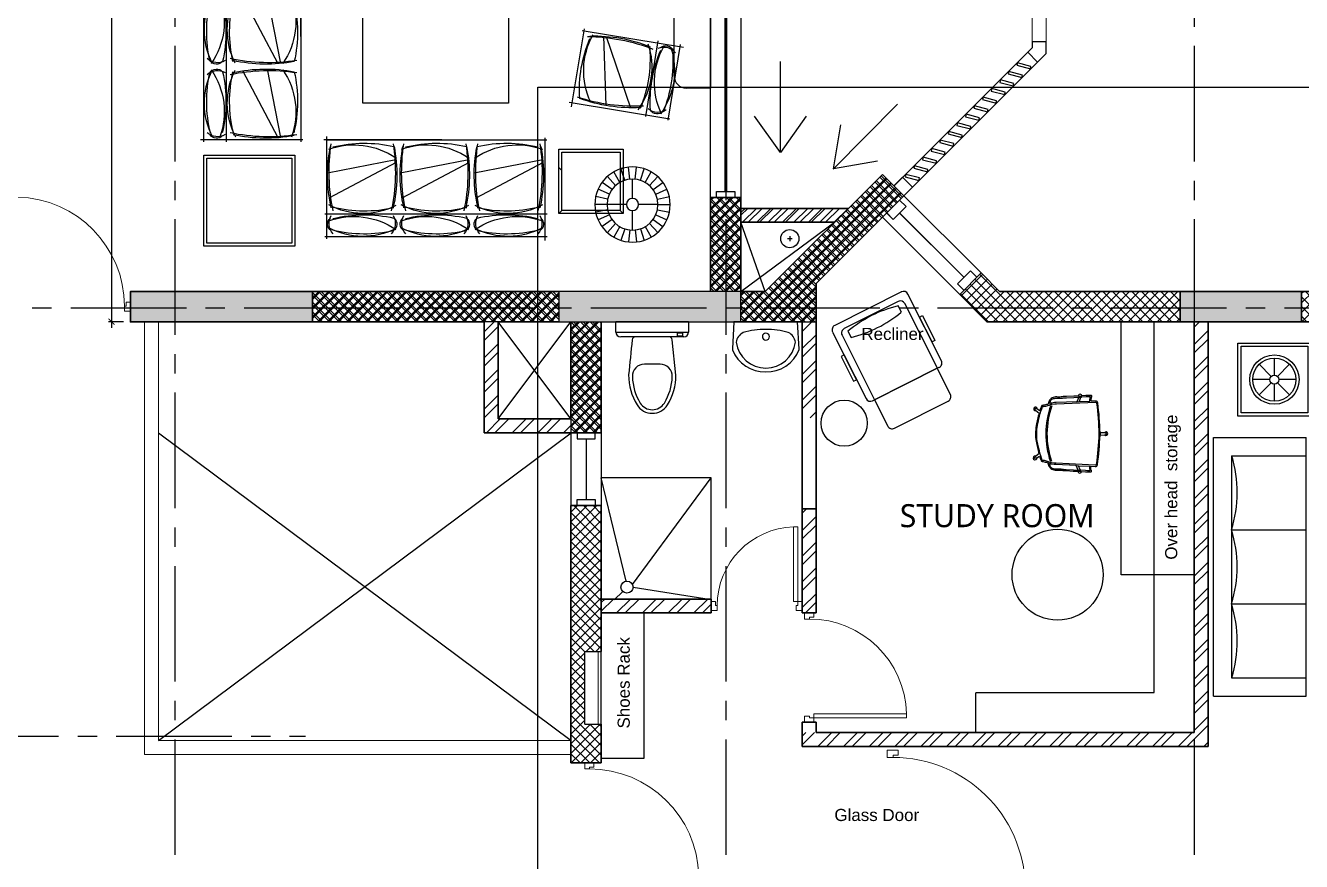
# Model space of a CAD drawing. Header units: millimetres. Extents: x -2409243 to -2334937, y -643723 to -441957.
# Drawn here: x -2355540 to -2345025, y -540705 to -533815 of the extents above; entities that cross this region are included whole.
import ezdxf

# ---------------------------------------------------------------- set-up
doc = ezdxf.new("R2010")
doc.units = ezdxf.units.MM
doc.header["$MEASUREMENT"] = 0
doc.header["$PDMODE"] = 67
for name, pattern in [('CENTER2', [28.575, 19.05, -3.175, 3.175, -3.175]), ('DASHED', [0.75, 0.5, -0.25]), ('DASHED2', [0.375, 0.25, -0.125])]:
    doc.linetypes.add(name, pattern=pattern)
for name, color, linetype in [('A-Anno-Dims', 7, 'Continuous'), ('A-Anno-Grid Lines', 154, 'Continuous'), ('A-Railing', 4, 'Continuous'), ('A-Sanitory', 181, 'Continuous'), ('A-Wall Patt', 8, 'Continuous'), ('A-Window', 4, 'Continuous'), ('L-FURN', 11, 'Continuous'), ('S-Conc Patt', 9, 'Continuous'), ('TAGS', 7, 'Continuous')]:
    doc.layers.add(name, color=color, linetype=linetype)
for name, color, linetype, lineweight in [('A-Detail Lines', 8, 'Continuous', 25), ('A-Door', 4, 'Continuous', 9), ('A-DTLS-Elevation', 4, 'Continuous', 25), ('A-DTLS-Fine Elevation', 5, 'Continuous', 25), ('A-Ele Finish Layers', 6, 'Continuous', 18), ('A-Wall Ele', 3, 'Continuous', 20), ('A-Wall Sec', 1, 'Continuous', 30), ('AREA', 6, 'Continuous', 25), ('HVAC Units', 60, 'Continuous', 30), ('PL-TEXT', 3, 'Continuous', 13), ('S-Concrete', 40, 'Continuous', 30)]:
    doc.layers.add(name, color=color, linetype=linetype, lineweight=lineweight)
doc.layers.add('I-Furniture', color=7, linetype='Continuous', lineweight=25, true_color=0xd17000)
doc.layers.get('A-Anno-Dims').off()
doc.styles.add('2MM', font='arial.ttf', dxfattribs={"height": 5})
doc.styles.get("Standard").update_dxf_attribs({"font": 'trebuc.ttf'})
doc.dimstyles.new('DIM 1', dxfattribs={"dimtxt": 175, "dimasz": 200, "dimexe": 100, "dimexo": 50, "dimgap": 125, "dimtad": 3, "dimdec": 0, "dimtxsty": 'Standard', "dimblk": 'OBLIQUE', "dimcen": 250, "dimdle": 100, "dimclrd": 256, "dimclre": 256, "dimclrt": 256, "dimadec": 0, "dimazin": 0, "dimtfac": 1, "dimtdec": 0, "dimtmove": 1, "dimatfit": 3, "dimldrblk": 'OBLIQUE', "dimfxl": 300, "dimfxlon": 1, "dimlwd": -1, "dimlwe": -1, "dimarcsym": 0})
doc.dimstyles.new('IIITD_WD_M @ 50', dxfattribs={"dimscale": 50, "dimtxt": 1.5, "dimasz": 1, "dimexe": 0.5, "dimexo": 0.25, "dimgap": 0.3, "dimtad": 1, "dimdec": 0, "dimrnd": 1, "dimzin": 0, "dimdsep": 46, "dimtxsty": 'Standard', "dimblk": 'ARCHTICK', "dimcen": 0.2, "dimdle": 1, "dimclrd": 1, "dimclre": 1, "dimclrt": 5, "dimadec": 0, "dimazin": 0, "dimtfac": 1, "dimtdec": 0, "dimtofl": 0, "dimtmove": 0, "dimatfit": 0, "dimfxl": 2, "dimfxlon": 1, "dimtolj": 1, "dimtzin": 0, "dimlwd": -1, "dimlwe": -1, "dimarcsym": 0})
pattern_1 = [(225, (-1525842.595, -758873.084), (39.7747564, -39.7747564), []), (315, (-1525842.595, -758873.084), (39.7747564, 39.7747564), [])]
pattern_2 = [(45, (25416.12, -118204), (-106.066017, 106.066017), []), (45, (25486.83, -118204), (-106.066017, 106.066017), [])]
pattern_3 = [(225, (25416.123, -118203.995), (39.7747564, -39.7747564), []), (315, (25416.123, -118203.995), (39.7747564, 39.7747564), [])]
pattern_4 = [(45, (-932564.42, 91588.96), (-106.06602, 106.06602), []), (45, (-932493.71, 91588.96), (-106.06602, 106.06602), [])]

# ---------------------------------------------------------------- blocks, each defined once
blk = doc.blocks.new('Cols Residences')
at = {"layer": 'S-Conc Patt'}
for points in [[(-5172, -10499), (-4922, -10499), (-4922, -8999), (-5172, -8999)], [(-4922, -12529), (-5172, -12529), (-5172, -14029), (-4922, -14029)], [(-5172, -18649), (-4922, -18649), (-4922, -17649), (-5172, -17649)]]:
    blk.add_hatch(color=256, dxfattribs=at).paths.add_polyline_path(points)
at = {"layer": 'S-Concrete', "lineweight": 35}
for points in [[(-5172, -10499), (-4922, -10499), (-4922, -8999), (-5172, -8999)], [(-5172, -18649), (-4922, -18649), (-4922, -17649), (-5172, -17649)]]:
    blk.add_lwpolyline(points, close=True, dxfattribs=at)
at = {"layer": 'S-Concrete'}
blk.add_lwpolyline([(-4922, -12529), (-5172, -12529), (-5172, -14029), (-4922, -14029), (-4922, -12529)], dxfattribs=at)
blk = doc.blocks.new('Grid Residences')
at = {"layer": 'A-Anno-Grid Lines', "linetype": 'CENTER2', "ltscale": 50}
for p, q in [((-5057, 2923), (-5057, -27704)), ((-8587, 2548), (-8587, -10441)), ((12818, -9364), (-37818, -9364)), ((12818, -13904), (-37818, -13904)), ((12818, -17764), (-37818, -17764))]:
    blk.add_line(p, q, dxfattribs=at)
blk = doc.blocks.new('Bay Win TRIAN')
at = {"layer": 'A-Window'}
for p, q in [((20940, -6882), (20304, -6245)), ((20763, -7059), (20127, -6422))]:
    blk.add_line(p, q, dxfattribs=at)
at = {"layer": 'A-Window', "color": 2, "lineweight": 30}
blk.add_line((20269, -6387), (20799, -6917), dxfattribs=at)
at = {"layer": 'A-Window'}
for points in [[(20269, -6281), (20322, -6334), (20215, -6440), (20162, -6387)], [(20905, -6917), (20852, -6864), (20746, -6970), (20799, -7023)]]:
    blk.add_lwpolyline(points, dxfattribs=at)
blk = doc.blocks.new('Big Drawing Win 3000')
at = {"layer": 'A-Window', "color": 2, "lineweight": 60}
blk.add_line((-25650, -16077), (-28550, -16077), dxfattribs=at)
at = {"layer": 'A-Window'}
for points in [[(-25600, -15952), (-28600, -15952), (-28600, -16202), (-25600, -16202)], [(-28600, -16002), (-28550, -16002), (-28550, -16152), (-28600, -16152)], [(-25600, -16002), (-25650, -16002), (-25650, -16152), (-25600, -16152)]]:
    blk.add_lwpolyline(points, dxfattribs=at)
blk = doc.blocks.new('bs1')
at = {"layer": 'A-Detail Lines'}
for points in [[(-2919, 11908), (481, 9373)], [(-2919, 9373), (481, 11908)]]:
    blk.add_lwpolyline(points, dxfattribs=at)
blk = doc.blocks.new('ABL_Door_S - 1000 x 2100-11-3 Second Floor Lvl')
at = {"layer": 'A-Door', "color": 5}
for p, q in [((-500, 37.5), (-450, 37.5)), ((-500, -37.5), (-500, 37.5)), ((-450, 37.5), (-450, -2.5)), ((450, 37.5), (450, -2.5)), ((500, 37.5), (450, 37.5)), ((500, -37.5), (500, 37.5)), ((-500, -37.5), (-465, -37.5)), ((-465, -2.5), (-450, -2.5)), ((-465, -37.5), (-465, -2.5)), ((-430, -37.5), (-465, -37.5)), ((465, -2.5), (450, -2.5)), ((465, -37.5), (465, -2.5)), ((500, -37.5), (465, -37.5))]:
    blk.add_line(p, q, dxfattribs=at)
at = {"layer": 'A-Door', "color": 5, "lineweight": 18}
for p, q in [((-465, -37.5), (-465, -902.4)), ((-430, -37.5), (-430, -902.4)), ((-430, -902.4), (-465, -902.4))]:
    blk.add_line(p, q, dxfattribs=at)
at = {"layer": 'A-Door'}
blk.add_arc((-450, -2.5), 900, 271.27334, 0, dxfattribs=at)
blk = doc.blocks.new('the Vertical FIN')
at = {"layer": 'A-DTLS-Fine Elevation'}
blk.add_lwpolyline([(-1144063, 206602), (-1143968, 206668), (-1143957, 206651), (-1144051, 206585), (-1144063, 206602)], dxfattribs=at)
blk = doc.blocks.new('Shading B')
at = {"layer": 'A-DTLS-Fine Elevation', "color": 2}
blk.add_line((-1141727, 206625), (-1141646, 206707), dxfattribs=at)
for points in [[(-1141646, 206707), (-1141716, 206778)], [(-1141727, 206625), (-1141798, 206696)]]:
    blk.add_lwpolyline(points, dxfattribs=at)
blk.add_lwpolyline([(-1140660, 205558), (-1140695, 205594), (-1140614, 205675), (-1140545, 205606), (-1140545, 205508), (-1140660, 205508)], close=True, dxfattribs=at)
at = {"layer": 'A-DTLS-Fine Elevation', "rotation": 339.9999999999999}
for p in [(-137299, -378814), (-137229, -378884), (-137158, -378955), (-137087, -379026), (-137016, -379097), (-136946, -379167), (-136875, -379238), (-136804, -379309), (-136734, -379379), (-136663, -379450), (-136592, -379521), (-136521, -379592), (-136451, -379662), (-136380, -379733)]:
    blk.add_blockref('the Vertical FIN', p, dxfattribs=at)
blk = doc.blocks.new('Bal Shaft')
at = {"layer": 'A-Detail Lines'}
for points in [[(-823802, 207566), (-823031, 206996)], [(-823601, 207566), (-823802, 206996)]]:
    blk.add_lwpolyline(points, dxfattribs=at)
blk = doc.blocks.new('_Oblique')
at = {"layer": 'AREA', "color": 0, "lineweight": -2}
blk.add_line((-0.5, -0.5), (0.5, 0.5), dxfattribs=at)
blk = doc.blocks.new('RW pipe')
at = {"layer": 'A-Detail Lines'}
for points in [[(-912743, 292075), (-912783, 292075)], [(-912763, 292095), (-912763, 292055)]]:
    blk.add_lwpolyline(points, dxfattribs=at)
at = {"layer": 'A-DTLS-Elevation'}
blk.add_circle((-912763, 292075), 75, dxfattribs=at)
blk = doc.blocks.new('Int. Un Split')
at = {"layer": 'HVAC Units'}
for p, q in [((-200, 600), (0, 600)), ((0, 600), (0, -600)), ((-300, -500), (-300, 500)), ((0, -600), (-200, -600))]:
    blk.add_line(p, q, dxfattribs=at)
at = {"layer": 'HVAC Units', "color": 8, "linetype": 'DASHED2', "lineweight": 5, "ltscale": 120}
blk.add_line((-412, 0), (148, 0), dxfattribs=at)
at = {"layer": 'HVAC Units'}
for centre, start, end in [((-200, 500), 90, 180), ((-200, -500), 180, 270)]:
    blk.add_arc(centre, 100, start, end, dxfattribs=at)
blk = doc.blocks.new('A$C656051B6')
for points in [[(-1417, 344), (-864, 51)], [(-1415, 365), (-850, 255)], [(-807, 344), (-254, 51)], [(-805, 365), (-240, 255)], [(-206, 344), (347, 51)], [(-204, 365), (360, 255)]]:
    blk.add_lwpolyline(points)
at = {"layer": 'I-Furniture'}
for p, q in [((-141, 531), (-1449, 531)), ((-1433, 546), (-1433, -298)), ((-583, 531), (390, 531)), ((367, 557), (367, -285)), ((-1451, -83), (382, -83)), ((-1451, -269), (382, -269))]:
    blk.add_line(p, q, dxfattribs=at)
blk.add_lwpolyline([(367, -130), (367, -285)], dxfattribs=at)
at = {"layer": 'I-Furniture', "color": 0, "linetype": 'ByBlock'}
for centre, radius, start, end in [((-194, 240), 1227, 168.9018, 192.6543), ((-1117, -593), 1096, 77.1427, 103.7087), ((-2077, 240), 1227, 347.3457, 11.0982), ((417, 240), 1227, 168.9018, 192.6543), ((-544, -593), 1096, 76.2913, 102.8573), ((-1467, 240), 1227, 347.3457, 11.0982), ((1015, 240), 1227, 168.9018, 192.6543), ((55, -593), 1096, 76.2913, 102.8573), ((-869, 240), 1227, 347.3457, 11.0982), ((-1117, 1039), 1096, 256.2913, 282.8573), ((-1117, -1183), 1096, 77.1427, 103.7087), ((-544, 1039), 1096, 257.1427, 283.7087), ((-544, -1183), 1096, 76.2913, 102.8573), ((55, 1039), 1096, 257.1427, 283.7087), ((55, -1183), 1096, 76.2913, 102.8573), ((-1356, -164), 65, 130.337, 237.1972), ((-915, -164), 65, 302.8028, 49.663), ((-745, -164), 65, 130.337, 237.1972), ((-305, -164), 65, 302.8028, 49.663), ((-147, -164), 65, 130.337, 237.1972), ((293, -164), 65, 302.8028, 49.663), ((-1117, 850), 1096, 256.2913, 282.8573), ((-544, 850), 1096, 257.1427, 283.7087), ((55, 850), 1096, 257.1427, 283.7087)]:
    blk.add_arc(centre, radius, start, end, dxfattribs=at)
at = {"layer": 'I-Furniture', "linetype": 'ByBlock'}
for centre, radius, start, end in [((-1204, -124), 613, 55.5808, 109.7795), ((118, 265), 1527, 171.2723, 192.0385), ((-2389, 265), 1527, 347.9615, 8.7277), ((-457, -124), 613, 70.2205, 124.4192), ((729, 265), 1527, 171.2723, 192.0385), ((-1779, 265), 1527, 347.9615, 8.7277), ((142, -124), 613, 70.2205, 124.4192), ((1327, 265), 1527, 171.2723, 192.0385), ((-1181, 265), 1527, 347.9615, 8.7277), ((-1130, 527), 603, 242.1393, 296.7643), ((-1204, -714), 613, 55.5808, 109.7795), ((-1283, -158), 125, 149.2427, 222.9121), ((-987, -158), 125, 317.0879, 30.7573), ((-531, 527), 603, 243.2357, 297.8607), ((-457, -714), 613, 70.2205, 124.4192), ((-673, -158), 125, 149.2427, 222.9121), ((-377, -158), 125, 317.0879, 30.7573), ((67, 527), 603, 243.2357, 297.8607), ((142, -714), 613, 70.2205, 124.4192), ((-75, -158), 125, 149.2427, 222.9121), ((221, -158), 125, 317.0879, 30.7573), ((-1130, 338), 603, 242.1393, 296.7643), ((-531, 338), 603, 243.2357, 297.8607), ((67, 338), 603, 243.2357, 297.8607)]:
    blk.add_arc(centre, radius, start, end, dxfattribs=at)
blk = doc.blocks.new('couch')
for points in [[(-1417, 344), (-867, 51)], [(-1415, 365), (-853, 255)]]:
    blk.add_lwpolyline(points)
at = {"layer": 'I-Furniture'}
for p, q in [((-797, 531), (-1449, 531)), ((-1433, 546), (-1433, -298)), ((-832, 557), (-832, -285)), ((-1451, -83), (-818, -83)), ((-1451, -269), (-818, -269))]:
    blk.add_line(p, q, dxfattribs=at)
at = {"layer": 'I-Furniture', "color": 0, "linetype": 'ByBlock'}
for centre, radius, start, end in [((-194, 240), 1227, 168.9018, 192.6543), ((-1119, -579), 1083, 77.062, 103.7948), ((-2081, 240), 1227, 347.3457, 11.0982), ((-1119, 1026), 1083, 256.2052, 282.938), ((-1119, -1170), 1083, 77.062, 103.7948), ((-1356, -164), 65, 130.337, 237.1972), ((-918, -164), 65, 302.8028, 49.663), ((-1119, 836), 1083, 256.2052, 282.938)]:
    blk.add_arc(centre, radius, start, end, dxfattribs=at)
at = {"layer": 'I-Furniture', "linetype": 'ByBlock'}
for centre, radius, start, end in [((-1205, -117), 606, 55.3912, 109.8857), ((118, 265), 1527, 171.2723, 192.0385), ((-2393, 265), 1527, 347.9615, 8.7277), ((-1131, 521), 597, 241.9847, 296.9126), ((-1205, -708), 606, 55.3912, 109.8857), ((-1283, -158), 125, 149.2427, 222.9121), ((-991, -158), 125, 317.0879, 30.7573), ((-1131, 331), 597, 241.9847, 296.9126)]:
    blk.add_arc(centre, radius, start, end, dxfattribs=at)
blk = doc.blocks.new('A$C356C794F')
at = {"layer": 'I-Furniture'}
for points in [[(-134, 171), (-193, 252)], [(-96, 193), (-137, 285)], [(-55, 207), (-75, 305)], [(-11, 211), (-11, 311)], [(-11, 211), (-11, 51)], [(33, 207), (54, 305)], [(74, 193), (115, 285)], [(113, 171), (171, 252)], [(-193, 106), (-279, 156)], [(-167, 142), (-241, 209)], [(145, 142), (219, 209)], [(171, 106), (258, 156)], [(-220, 23), (-319, 34)], [(-211, 66), (-306, 97)], [(-221, 1), (-61, 1)], [(39, 1), (199, 1)], [(189, 66), (284, 97)], [(198, 23), (297, 34)], [(-220, -20), (-319, -31)], [(-211, -63), (-306, -94)], [(-193, -104), (-279, -154)], [(-11, -49), (-11, -209)], [(171, -104), (258, -154)], [(189, -63), (284, -94)], [(198, -20), (297, -31)], [(-167, -139), (-241, -206)], [(-134, -168), (-193, -249)], [(-96, -190), (-137, -282)], [(-55, -204), (-75, -302)], [(-11, -209), (-11, -309)], [(33, -204), (54, -302)], [(74, -190), (115, -282)], [(113, -168), (171, -249)], [(145, -139), (219, -206)]]:
    blk.add_lwpolyline(points, dxfattribs=at)
for radius in [310, 210, 50]:
    blk.add_circle((-11, 1), radius, dxfattribs=at)
blk = doc.blocks.new('ABL_Door_S - 900 x 2100-6-3 Second Floor Lvl')
at = {"layer": 'A-Door', "color": 5, "lineweight": 18}
for p, q in [((-450, 37), (-400, 37)), ((-450, -38), (-450, 37)), ((-400, 37), (-400, -3)), ((400, 37), (400, -3)), ((450, 37), (400, 37)), ((450, -38), (450, 37)), ((-450, -38), (-415, -38)), ((-380, -38), (-450, -38)), ((-415, -3), (-400, -3)), ((-415, -38), (-415, -3)), ((-415, -38), (-415, -802)), ((-380, -38), (-380, -802)), ((415, -3), (400, -3)), ((415, -38), (415, -3)), ((450, -38), (415, -38))]:
    blk.add_line(p, q, dxfattribs=at)
blk.add_lwpolyline([(-380, -802), (-415, -802)], dxfattribs=at)
at = {"layer": 'A-Door', "lineweight": 18}
blk.add_arc((-400, -3), 800, 271.4325, 0, dxfattribs=at)
at = {"layer": 'A-Door', "color": 5, "lineweight": 18}
blk.add_arc((-400, -3), 800, 268.9256, 271.0744, dxfattribs=at)
blk = doc.blocks.new('DB resi')
at = {"layer": 'A-Door'}
for p, q in [((-25150, 56712), (-25150, 56112)), ((-25125, 56712), (-25125, 56112))]:
    blk.add_line(p, q, dxfattribs=at)
blk = doc.blocks.new('Shaft 2')
at = {"layer": 'A-Detail Lines'}
for p, q in [((-10900, 51347), (-10100, 51947)), ((-10900, 51947), (-10100, 51347))]:
    blk.add_line(p, q, dxfattribs=at)
blk = doc.blocks.new('Toilet Win')
at = {"layer": 'A-Window', "color": 2, "lineweight": 30}
blk.add_line((22742, -8048), (22742, -8548), dxfattribs=at)
at = {"layer": 'A-Window'}
for points in [[(22617, -7998), (22617, -8598)], [(22667, -7998), (22667, -8048), (22817, -8048), (22817, -7998)], [(22867, -7998), (22867, -8598)], [(22667, -8598), (22667, -8548), (22817, -8548), (22817, -8598)]]:
    blk.add_lwpolyline(points, dxfattribs=at)
blk = doc.blocks.new('basin13_pl')
for points in [[(-412, -2, -0.32431), (-229, 275, -0.074195), (-226, 276), (0, 262), (0, -262), (-223, -275, -0.082611), (-232, -273, -0.313325), (-412, -2)], [(-382, 1, -0.373947), (-169, 245, -0.252869), (-89, 186, -0.078211), (-63, 1, -0.070813), (-89, -186, -0.2542), (-169, -244, -0.371653), (-382, 1)]]:
    blk.add_lwpolyline(points, format="xyb", close=True)
at = {"lineweight": -2}
blk.add_circle((-122, 1), 28.8, dxfattribs=at)
blk = doc.blocks.new('ABL_Door_S - 750 x 2100-5-3 Second Floor Lvl')
at = {"layer": 'A-Door', "color": 5, "lineweight": 18}
for p, q in [((-375, 38), (-325, 38)), ((-375, -38), (-375, 38)), ((-325, 38), (-325, -3)), ((325, 38), (325, -3)), ((375, 38), (325, 38)), ((375, -38), (375, 38)), ((-375, -38), (-340, -38)), ((-340, -3), (-325, -3)), ((-340, -38), (-340, -3)), ((-340, -38), (-340, -652)), ((-305, -38), (-340, -38)), ((-305, -38), (-305, -652)), ((340, -3), (325, -3)), ((340, -38), (340, -3)), ((375, -38), (340, -38))]:
    blk.add_line(p, q, dxfattribs=at)
blk.add_lwpolyline([(-340, -652), (-305, -652)], dxfattribs=at)
at = {"layer": 'A-Door', "lineweight": 18}
blk.add_arc((-325, -3), 650, 271.7632, 0, dxfattribs=at)
blk = doc.blocks.new('executive study table')
at = {"layer": 'I-Furniture'}
for p, q in [((-171, 533), (-152, 534)), ((-155, 571), (-133, 572)), ((-140, 567), (-139, 571)), ((-171, 7), (-152, 6)), ((-155, -30), (-133, -32)), ((-140, -27), (-139, -31))]:
    blk.add_line(p, q, dxfattribs=at)
for points in [[(-509, 270, -0.04406), (-503, 336, -0.026544), (-480, 437), (-506, 458, -3.638528), (-496, 470), (-474, 457, -0.010397), (-461, 495, -0.318214), (-452, 502, 0.043075), (-444, 502, 0.035302), (-412, 510, 0.013054), (-403, 513, -0.140274), (-393, 546, -0.187796), (-364, 568, -0.087841), (-327, 571, 0.059908), (-291, 573, -0.051364), (-254, 575), (-196, 578), (-157, 580, -1), (-129, 582), (-95, 584), (-77, 585, -0.040528), (-61, 585, 0.019703), (-50, 584, -0.367951), (-46, 580, -0.076399), (-46, 574, -0.223629), (-48, 571, -0.09063), (-48, 571, 0.435593), (-49, 571), (-50, 566, 0.041397), (-52, 552, 0.005779), (-52, 542, 0.01447), (-52, 538), (-15, 540, -0.416429), (3, 524, -0.025896), (23, 280), (60, 277, -3.543521), (59, 262), (23, 262, -0.026019), (3, 16, -0.416429), (-15, 0), (-52, 2, 0.01447), (-52, -2, 0.005779), (-52, -12, 0.041397), (-50, -26), (-49, -31, 0.435593), (-48, -31, -0.09063), (-48, -31, -0.223629), (-46, -34, -0.076399), (-46, -40, -0.367951), (-50, -44, 0.019703), (-61, -44, -0.040528), (-77, -45), (-95, -44), (-129, -42, -1), (-157, -40), (-196, -38), (-254, -35, -0.051364), (-291, -33, 0.059908), (-327, -31, -0.087841), (-364, -28, -0.187796), (-393, -6, -0.140274), (-403, 27, 0.013054), (-412, 30, 0.035302), (-444, 38, 0.043075), (-452, 39, -0.318214), (-461, 45, -0.010397), (-474, 84), (-496, 71, -3.638528), (-506, 82), (-480, 103, -0.026544), (-503, 204, -0.04406)], [(-499, 270, 0.04406), (-494, 206, 0.042095), (-452, 49, -0.042637), (-443, 48, -0.035302), (-409, 40, -0.026112), (-389, 32, 0.070764), (-375, 28), (-352, 25, 0.002232), (-338, 25), (-15, 10, 0.431435), (-7, 17, 0.026929), (13, 270, 0.026929), (-7, 523, 0.431435), (-15, 530), (-338, 515, 0.002232), (-352, 515), (-375, 512, 0.070764), (-389, 508, -0.026112), (-409, 500, -0.035302), (-443, 492, -0.042637), (-452, 492, 0.042095), (-494, 335, 0.04406)], [(-155, 571), (-171, 533), (-339, 525, 0.002292), (-353, 525), (-377, 522, 0.066419), (-392, 517, -0.120179), (-385, 541, -0.187796), (-362, 558, -0.087841), (-328, 561, 0.059908), (-289, 563, -0.052112), (-254, 565), (-195, 568)], [(-152, 534), (-62, 538, -0.01546), (-62, 542, -0.005779), (-62, 552, -0.041397), (-59, 569), (-58, 573, -0.044554), (-58, 574, -0.006403), (-62, 575, 0.040528), (-77, 575), (-94, 574), (-133, 572, -0.154174), (-140, 567)], [(-155, -30), (-171, 7), (-339, 15, -0.002292), (-353, 15), (-377, 19, -0.066419), (-392, 23, 0.120179), (-385, -1, 0.187796), (-362, -18, 0.087841), (-328, -21, -0.059908), (-289, -23, 0.052112), (-254, -25), (-195, -28)], [(-152, 6), (-62, 2, 0.01546), (-62, -2, 0.005779), (-62, -12, 0.041397), (-59, -28), (-58, -32, 0.044554), (-58, -34, 0.006403), (-62, -34, -0.040528), (-77, -35), (-94, -34), (-133, -32, 0.154174), (-140, -27)]]:
    blk.add_lwpolyline(points, format="xyb", close=True, dxfattribs=at)
for points in [[(-157, 580), (-129, 582)], [(-157, -40), (-129, -42)]]:
    blk.add_lwpolyline(points, dxfattribs=at)
for points in [[(-496, 470), (-505, 475, 0.915293), (-514, 464), (-506, 458)], [(-385, 39, -0.074007), (-425, 270, -0.074007), (-385, 501)], [(-376, 42, -0.073942), (-415, 270, -0.073942), (-376, 498)], [(23, 270, -0.000012), (23, 270, -0.000012)], [(60, 277), (69, 277, -0.745022), (68, 262), (59, 262)], [(-496, 71), (-505, 65, -0.915293), (-514, 77), (-506, 82)]]:
    blk.add_lwpolyline(points, format="xyb", dxfattribs=at)
at = {"layer": 'I-Furniture', "elevation": -950}
blk.add_lwpolyline([(24, 262, 0.001894), (23, 280, 0.000296)], format="xyb", dxfattribs=at)
blk = doc.blocks.new('fyryry')
at = {"layer": 'A-Sanitory'}
for p, q in [((-2115197, -547920), (-2115197, -547835)), ((-2114597, -547835), (-2115197, -547835)), ((-2114597, -547835), (-2114597, -547920)), ((-2115197, -547920), (-2114597, -547920)), ((-2114637, -547960), (-2115157, -547960))]:
    blk.add_line(p, q, dxfattribs=at)
blk.add_lwpolyline([(-2114689, -547927), (-2114647, -547927), (-2114647, -547954), (-2114689, -547954)], close=True, dxfattribs=at)
for points in [[(-2114702, -548275), (-2114732, -547983, 0.384412), (-2114757, -547960), (-2115037, -547960, 0.383904), (-2115062, -547983, 0.001434), (-2115092, -548274, 0.140641), (-2115022, -548521, 0.259738), (-2114897, -548590, 0.259738), (-2114771, -548521, 0.139471)], [(-2114832, -548185), (-2114962, -548185, 0.422961), (-2115061, -548288, 0.13189), (-2114996, -548505, 0.259738), (-2114897, -548560, 0.259738), (-2114797, -548505, 0.13189), (-2114732, -548288, 0.422961)]]:
    blk.add_lwpolyline(points, format="xyb", close=True, dxfattribs=at)
for centre, start, end in [((-2115157, -547920), 180, 270), ((-2114637, -547920), 270, 0)]:
    blk.add_arc(centre, 40, start, end, dxfattribs=at)
blk = doc.blocks.new('frrrr')
at = {"layer": 'I-Furniture'}
for p, q in [((-2090017, -557474), (-2090626, -557780)), ((-2089650, -558104), (-2089956, -557494)), ((-2090045, -557560), (-2090540, -557809)), ((-2090017, -557659), (-2090046, -557602)), ((-2089687, -558173), (-2089985, -557580)), ((-2090646, -557841), (-2090340, -558450)), ((-2090560, -557869), (-2090263, -558462)), ((-2090506, -557833), (-2090477, -557890)), ((-2090280, -558470), (-2089670, -558164))]:
    blk.add_line(p, q, dxfattribs=at)
for points in [[(-2089736, -557932), (-2089851, -557704), (-2089823, -557691), (-2089709, -557919)], [(-2090427, -558279), (-2090541, -558051), (-2090568, -558064), (-2090454, -558292)]]:
    blk.add_lwpolyline(points, close=True, dxfattribs=at)
blk.add_lwpolyline([(-2090263, -558462), (-2090142, -558702, 0.414214), (-2090081, -558722), (-2089588, -558474, 0.414214), (-2089568, -558414), (-2089688, -558173)], format="xyb", close=True, dxfattribs=at)
blk.add_circle((-2090540, -558676), 211, dxfattribs=at)
for centre, radius, start, end in [((-2089997, -557514), 45, 26.6616, 116.6616), ((-2089783, -558700), 1129, 103.4835, 129.8396), ((-2090741, -556792), 1129, 283.4835, 309.8396), ((-2090025, -557601), 45, 26.6616, 116.6616), ((-2090606, -557820), 45, 116.6616, 206.6616), ((-2090520, -557849), 45, 116.6616, 206.6616), ((-2089690, -558125), 45, 296.518, 26.518), ((-2090300, -558430), 45, 206.6616, 296.6616)]:
    blk.add_arc(centre, radius, start, end, dxfattribs=at)
blk = doc.blocks.new('CXBFC')
at = {"layer": 'I-Furniture'}
for p, q in [((14482.8, -6413.39), (14482.8, -6497.39)), ((14512.8, -6413.39), (14482.8, -6413.39)), ((14512.8, -6413.39), (14512.8, -6497.39)), ((14507.04, -6419.39), (14482.8, -6419.39)), ((14507.04, -6491.39), (14507.04, -6419.39)), ((14507.04, -6443.39), (14482.8, -6443.39)), ((14507.04, -6467.39), (14482.8, -6467.39)), ((14507.04, -6491.39), (14482.8, -6491.39)), ((14512.8, -6497.39), (14482.8, -6497.39))]:
    blk.add_line(p, q, dxfattribs=at)
for centre, radius, start, end in [((14544.99, -6431.19), 39.86, 162.7741, 197.819), ((14543.73, -6455.39), 38.6, 161.89, 198.11), ((14544.99, -6479.58), 39.86, 162.181, 197.2259)]:
    blk.add_arc(centre, radius, start, end, dxfattribs=at)
blk = doc.blocks.new('dtetetet')
at = {"layer": 'I-Furniture'}
for p, q in [((-2139177, -532487), (-2139078, -532587)), ((-2139051, -532576), (-2139051, -532435)), ((-2138925, -532487), (-2139024, -532587)), ((-2139089, -532613), (-2139229, -532613)), ((-2139078, -532640), (-2139177, -532739)), ((-2139051, -532791), (-2139051, -532651)), ((-2139024, -532640), (-2138925, -532739)), ((-2138873, -532613), (-2139013, -532613))]:
    blk.add_line(p, q, dxfattribs=at)
for radius in [203, 178, 37.6]:
    blk.add_circle((-2139051, -532613), radius, dxfattribs=at)
blk = doc.blocks.new('10')
at = {"layer": 'A-Wall Patt'}
h = blk.add_hatch(dxfattribs=at)
h.set_pattern_fill('ANSI37', color=256, scale=450, angle=180, style=0)
h.set_pattern_definition(pattern_3)
h.paths.add_polyline_path([(-798386.2, 104411.9), (-797766.2, 104411.9), (-797766.2, 104726.9), (-797042.8, 105450.4), (-797219.5, 105627.1), (-798184.7, 104661.9), (-798386.2, 104661.9)])
h = blk.add_hatch(dxfattribs=at)
h.set_pattern_fill('ANSI37', color=256, scale=450, angle=180, style=0)
h.set_pattern_definition(pattern_3)
h.paths.add_polyline_path([(-798386.2, 104661.9), (-798386.2, 105436.9), (-798636.2, 105436.9), (-798636.2, 104661.9)])
h = blk.add_hatch(dxfattribs=at)
h.set_pattern_fill('ANSI32', color=256, scale=400, style=0)
h.set_pattern_definition(pattern_2)
h.paths.add_polyline_path([(-798385.2, 105346.9), (-798385.2, 105231.9), (-797614.7, 105231.9), (-797499.7, 105346.9)])
h = blk.add_hatch(dxfattribs=at)
h.set_pattern_fill('ANSI37', color=256, scale=450, angle=180, style=0)
h.set_pattern_definition(pattern_3)
h.paths.add_polyline_path([(-794766.2, 104661.9), (-796254.3, 104661.9), (-796406.4, 104814), (-796583.1, 104637.2), (-796417, 104471), (-796357.9, 104411.9), (-794766.2, 104411.9)])
h = blk.add_hatch(dxfattribs=at)
h.set_pattern_fill('ANSI37', color=256, scale=450, angle=180, style=0)
h.set_pattern_definition(pattern_3)
h.paths.add_polyline_path([(-799536.2, 104411.9), (-799786.2, 104411.9), (-799786.2, 103496.9), (-799536.2, 103496.9)])
h.paths.add_polyline_path([(-801916.2, 104661.9), (-801916.2, 104411.9), (-799886.2, 104411.9), (-799886.2, 104661.9)])
h = blk.add_hatch(dxfattribs=at)
h.set_pattern_fill('ANSI37', color=256, scale=450, angle=180, style=0)
h.set_pattern_definition(pattern_3)
h.paths.add_polyline_path([(-793766.2, 104661.9), (-793766.2, 104411.9), (-790986.2, 104411.9), (-790986.2, 104661.9)])
h = blk.add_hatch(dxfattribs=at)
h.set_pattern_fill('ANSI32', color=256, scale=400, style=0)
h.set_pattern_definition([(45, (-800361.32, 103526.34), (-106.066, 106.066), []), (45, (-800290.61, 103526.34), (-106.066, 106.066), [])])
h.paths.add_polyline_path([(-800501.2, 104410.9), (-800501.2, 103496.9), (-799786.2, 103496.9), (-799786.2, 103611.9), (-800386.2, 103611.9), (-800386.2, 104410.9)])
h = blk.add_hatch(dxfattribs=at)
h.set_pattern_fill('ANSI32', color=256, scale=400, style=0)
h.set_pattern_definition(pattern_2)
h.paths.add_polyline_path([(-797766.2, 104410.9), (-797881.2, 104410.9), (-797881.2, 103619.4), (-797766.2, 103619.4)])
h = blk.add_hatch(dxfattribs=at)
h.set_pattern_fill('ANSI32', color=256, scale=400, style=0)
h.set_pattern_definition(pattern_4)
h.paths.add_polyline_path([(-794651.2, 104411.9), (-794651.2, 101026.9), (-794651.2, 100911.9), (-794536.2, 100911.9), (-794536.2, 104411.9)])
h = blk.add_hatch(dxfattribs=at)
h.set_pattern_fill('ANSI37', color=256, scale=450, angle=180, style=0)
h.set_pattern_definition(pattern_3)
h.paths.add_polyline_path([(-799536.2, 101694.4), (-799536.2, 102896.9), (-799786.2, 102896.9), (-799786.2, 100776.9), (-799536.2, 100776.9), (-799536.2, 101094.4), (-799671.2, 101094.4), (-799671.2, 101694.4)])
h = blk.add_hatch(dxfattribs=at)
h.set_pattern_fill('ANSI32', color=256, scale=400, style=0)
h.set_pattern_definition(pattern_4)
h.paths.add_polyline_path([(-798631.2, 102011.9), (-798631.2, 102126.9), (-799536.2, 102126.9), (-799536.2, 102011.9)])
h.paths.add_polyline_path([(-797881.2, 102869.4), (-797881.2, 102011.9), (-797766.2, 102011.9), (-797766.2, 102869.4)])
h = blk.add_hatch(dxfattribs=at)
h.set_pattern_fill('ANSI32', color=256, scale=400, style=0)
h.set_pattern_definition(pattern_4)
h.paths.add_polyline_path([(-794651.2, 101026.9), (-797766.2, 101026.9), (-797881.2, 101026.9), (-797881.2, 100911.9), (-794651.2, 100911.9)], flags=0)
at = {"layer": 'S-Conc Patt'}
for points in [[(-801916.2, 104411.9), (-801916.2, 104661.9), (-803416.2, 104661.9), (-803416.2, 104411.9)], [(-799886.2, 104661.9), (-799886.2, 104411.9), (-798386.2, 104411.9), (-798386.2, 104661.9)], [(-793766.2, 104411.9), (-793766.2, 104661.9), (-794766.2, 104661.9), (-794766.2, 104411.9)]]:
    blk.add_hatch(color=256, dxfattribs=at).paths.add_polyline_path(points)
at = {"layer": 'A-Detail Lines'}
for points in [[(-799332.8, 102274.8), (-799536.2, 103126.9)], [(-799279.3, 102246.5), (-798631.2, 103126.9)], [(-798631.2, 102119.4), (-799274.8, 102221.7)], [(-799430.8, 102119.4), (-799360, 102190.1)]]:
    blk.add_lwpolyline(points, dxfattribs=at)
at = {"layer": 'A-Sanitory'}
for p, q in [((-798631.2, 103126.9), (-799536.2, 103126.9)), ((-798631.2, 102126.9), (-798631.2, 103126.9))]:
    blk.add_line(p, q, dxfattribs=at)
blk.add_circle((-799324.7, 102225.5), 50, dxfattribs=at)
at = {"layer": 'A-Wall Ele'}
for points in [[(-803301.2, 104411.9), (-803301.2, 100846.9), (-799786.2, 100846.9)], [(-799786.2, 100961.9), (-803186.2, 100961.9), (-803186.2, 104411.9)]]:
    blk.add_lwpolyline(points, dxfattribs=at)
at = {"layer": 'A-Wall Sec', "lineweight": 35}
for p, q in [((-797219.5, 105627.1), (-798184.7, 104661.9)), ((-797219.5, 105627.1), (-797042.8, 105450.4)), ((-798636.2, 105436.9), (-798636.2, 104661.9)), ((-798636.2, 105436.9), (-798386.2, 105436.9)), ((-798386.2, 104661.9), (-798386.2, 105436.9)), ((-797042.8, 105450.4), (-797766.2, 104726.9)), ((-798386.2, 105346.9), (-797499.7, 105346.9)), ((-798386.2, 105231.9), (-797614.7, 105231.9)), ((-796406.4, 104814), (-796583.1, 104637.2)), ((-796406.4, 104814), (-796254.3, 104661.9)), ((-799886.2, 104661.9), (-801916.2, 104661.9)), ((-798184.7, 104661.9), (-798386.2, 104661.9)), ((-797766.2, 102869.4), (-797766.2, 104726.9)), ((-796357.9, 104411.9), (-796583.1, 104637.2)), ((-796254.3, 104661.9), (-794766.2, 104661.9)), ((-794766.2, 104661.9), (-795551.2, 104661.9)), ((-790986.2, 104661.9), (-793766.2, 104661.9)), ((-801916.2, 104411.9), (-800501.2, 104411.9)), ((-800501.2, 104411.9), (-800501.2, 103496.9)), ((-800386.2, 104411.9), (-799886.2, 104411.9)), ((-800386.2, 103611.9), (-800386.2, 104411.9)), ((-799786.2, 104411.9), (-799786.2, 103611.9)), ((-799536.2, 103496.9), (-799536.2, 104411.9)), ((-798386.2, 104411.9), (-797881.2, 104411.9)), ((-797881.2, 104411.9), (-797881.2, 102869.4)), ((-796357.9, 104411.9), (-794766.2, 104411.9)), ((-794651.2, 104411.9), (-794651.2, 101026.9)), ((-794536.2, 100911.9), (-794536.2, 104411.9)), ((-790986.2, 104411.9), (-793766.2, 104411.9)), ((-800501.2, 103611.9), (-800501.2, 103611.9)), ((-799786.2, 103611.9), (-800386.2, 103611.9)), ((-800501.2, 103496.9), (-799536.2, 103496.9)), ((-799786.2, 102896.9), (-799786.2, 100776.9)), ((-799786.2, 102896.9), (-799536.2, 102896.9)), ((-799536.2, 101694.4), (-799536.2, 102896.9)), ((-797766.2, 102869.4), (-797881.2, 102869.4)), ((-797881.2, 102869.4), (-797881.2, 102011.9)), ((-797881.2, 102869.4), (-797766.2, 102869.4)), ((-797766.2, 102011.9), (-797766.2, 102869.4)), ((-798631.2, 102126.9), (-799536.2, 102126.9)), ((-798631.2, 102126.9), (-798631.2, 102011.9)), ((-799536.2, 102011.9), (-798631.2, 102011.9)), ((-797881.2, 102011.9), (-797766.2, 102011.9)), ((-799536.2, 100776.9), (-799536.2, 101094.4)), ((-797881.2, 101111.9), (-797881.2, 100911.9)), ((-797766.2, 101111.9), (-797881.2, 101111.9)), ((-797766.2, 101026.9), (-797766.2, 101111.9)), ((-794651.2, 101026.9), (-797766.2, 101026.9)), ((-797881.2, 100911.9), (-794536.2, 100911.9)), ((-799536.2, 100776.9), (-799786.2, 100776.9))]:
    blk.add_line(p, q, dxfattribs=at)
at = {"layer": 'A-Wall Sec'}
for p, q in [((-800386.2, 104411.9), (-800501.2, 104411.9)), ((-800386.2, 104410.9), (-800501.2, 104410.9)), ((-797881.2, 104411.9), (-797766.2, 104411.9)), ((-799786.2, 103611.9), (-799786.2, 103496.9)), ((-799671.2, 101094.4), (-799671.2, 101694.4)), ((-799671.2, 101694.4), (-799536.2, 101694.4)), ((-799671.2, 101094.4), (-799536.2, 101094.4))]:
    blk.add_line(p, q, dxfattribs=at)
at = {"layer": 'I-Furniture'}
blk.add_line((-801916.2, 104661.9), (-799886.2, 104661.9), dxfattribs=at)
at = {"layer": 'I-Furniture', "linetype": 'DASHED'}
blk.add_lwpolyline([(-794981.2, 104411.9), (-794651.2, 104411.9), (-794651.2, 101026.9), (-796451.2, 101026.9), (-796451.2, 101356.9), (-794981.2, 101356.9), (-794981.2, 104411.9), (-794651.2, 104411.9)], dxfattribs=at)
at = {"layer": 'I-Furniture'}
for points in [[(-795251.2, 104411.9), (-794651.2, 104411.9), (-794651.2, 102327.7), (-795251.2, 102327.7)], [(-794289.6, 104235.3), (-793689.6, 104235.3), (-793689.6, 103635.3), (-794289.6, 103635.3)], [(-794264.6, 104210.3), (-793714.6, 104210.3), (-793714.6, 103660.3), (-794264.6, 103660.3)], [(-799536.2, 102011.9), (-799186.2, 102011.9), (-799186.2, 100811.9), (-799536.2, 100811.9)]]:
    blk.add_lwpolyline(points, close=True, dxfattribs=at)
blk.add_circle((-795776.2, 102327.7), 375, dxfattribs=at)
at = {"layer": 'S-Concrete', "lineweight": 35}
for points in [[(-801916.2, 104411.9), (-801916.2, 104661.9), (-803416.2, 104661.9), (-803416.2, 104411.9)], [(-793766.2, 104411.9), (-793766.2, 104661.9), (-794766.2, 104661.9), (-794766.2, 104411.9)]]:
    blk.add_lwpolyline(points, close=True, dxfattribs=at)
at = {"layer": 'S-Concrete'}
blk.add_lwpolyline([(-799886.2, 104661.9), (-799886.2, 104411.9), (-798386.2, 104411.9), (-798386.2, 104661.9), (-799886.2, 104661.9)], dxfattribs=at)
at = {"layer": 'A-Detail Lines', "xscale": -1, "rotation": 180}
blk.add_blockref('Bal Shaft', (25416.1, 312227.9), dxfattribs=at)
at = {"layer": 'A-Detail Lines', "rotation": 90}
blk.add_blockref('Shaft 2', (-748439.6, 114511.9), dxfattribs=at)
at = {"layer": 'A-Door', "xscale": -1, "rotation": 180}
blk.add_blockref('ABL_Door_S - 1000 x 2100-11-3 Second Floor Lvl', (-803916.2, 104536.9), dxfattribs=at)
at = {"layer": 'A-Door'}
for name, p, rotation in [('ABL_Door_S - 750 x 2100-5-3 Second Floor Lvl', (-798256.2, 102069.4), 180), ('ABL_Door_S - 900 x 2100-6-3 Second Floor Lvl', (-797823.7, 101561.9), 90), ('ABL_Door_S - 1000 x 2100-11-3 Second Floor Lvl', (-799636, 100276.9), 90)]:
    blk.add_blockref(name, p, dxfattribs=dict(at, rotation=rotation))
at = {"layer": 'A-Door', "xscale": -1}
blk.add_blockref('DB resi', (-824686.2, 44982.9), dxfattribs=at)
at = {"layer": 'A-Door', "xscale": 1.209999999962747, "yscale": 1.209999999962747, "zscale": 1.21, "rotation": 90}
blk.add_blockref('ABL_Door_S - 1000 x 2100-11-3 Second Floor Lvl', (-797134.1, 100276.9), dxfattribs=at)
at = {"layer": 'A-DTLS-Elevation'}
blk.add_blockref('RW pipe', (114779.9, -186978.1), dxfattribs=at)
at = {"layer": 'A-Sanitory'}
blk.add_blockref('fyryry', (1315780.5, 652247.4), dxfattribs=at)
at = {"layer": 'A-Sanitory', "ltscale": 0.5, "xscale": -1, "rotation": 270.052591396777}
blk.add_blockref('basin13_pl', (-798181.3, 104411.9), dxfattribs=at)
at = {"layer": 'A-Wall Ele', "xscale": -1, "rotation": 90}
blk.add_blockref('Bay Win TRIAN', (-803465, 125577.4), dxfattribs=at)
at = {"layer": 'A-Wall Ele'}
blk.add_blockref('Toilet Win', (-822403.2, 111495), dxfattribs=at)
at = {"layer": 'A-Wall Patt'}
blk.add_blockref('bs1', (-800266.8, 91589), dxfattribs=at)
at = {"layer": 'I-Furniture', "xscale": 0.8999999999068677, "yscale": 0.9000000000232831, "zscale": 0.9}
blk.add_blockref('frrrr', (1083951.5, 606384.4), dxfattribs=at)
at = {"layer": 'I-Furniture'}
blk.add_blockref('dtetetet', (1345061.4, 636548.4), dxfattribs=at)
at = {"layer": 'I-Furniture', "xscale": -1, "rotation": 179.6313813256216}
blk.add_blockref('executive study table', (-795447.6, 103758.8, -379.9), dxfattribs=at)
at = {"layer": 'L-FURN', "xscale": 25.39999999990687, "yscale": 25.39999999990687, "zscale": 25.4, "rotation": 180}
blk.add_blockref('CXBFC', (-425864.8, -61574.9), dxfattribs=at)
at = {"layer": 'PL-TEXT', "char_height": 100, "attachment_point": 1, "style": '2MM'}
for s, insert, width in [(' Recliner', (-797393, 104362), 163.1), ('Glass Door', (-797615.5, 100397.3), 1475.414)]:
    blk.add_mtext(s, dxfattribs=dict(at, insert=insert, width=width))
at = {"layer": 'PL-TEXT', "char_height": 100, "width": 1475.414, "attachment_point": 1, "rotation": 90, "style": '2MM'}
for s, insert in [('Over head  storage', (-794889.8, 102451.2)), ('Shoes Rack ', (-799401.9, 101059.9))]:
    blk.add_mtext(s, dxfattribs=dict(at, insert=insert))
at = {"layer": 'TAGS'}
blk.add_text('STUDY ROOM', height=189.95, dxfattribs=at).set_placement((-797076.1, 102719))
blk = doc.blocks.new('_ArchTick')
at = {"color": 0, "linetype": 'ByBlock', "const_width": 0.15}
blk.add_lwpolyline([(-0.5, -0.5), (0.5, 0.5)], dxfattribs=at)
blk = doc.blocks.new('*D705')
at = {"layer": 'A-Railing', "color": 1}
for p, q in [((-2354732, -521007), (-2354857, -521007)), ((-2354832, -520957), (-2354832, -536307)), ((-2354732, -536257), (-2354857, -536257))]:
    blk.add_line(p, q, dxfattribs=at)
at = {"layer": 'Defpoints', "color": 0}
for p in [(-2354425, -521007), (-2354832, -536257), (-2354425, -536257)]:
    blk.add_point(p, dxfattribs=at)
at = {"layer": 'A-Railing', "color": 1, "xscale": 50, "yscale": 50, "zscale": 50}
for p, rotation in [((-2354832, -521007), 90), ((-2354832, -536257), 270)]:
    blk.add_blockref('_ArchTick', p, dxfattribs=dict(at, rotation=rotation))
at = {"layer": 'A-Railing', "color": 5, "insert": (-2354885, -528632), "char_height": 75, "attachment_point": 5, "rotation": 90}
blk.add_mtext('\\A1;15250', dxfattribs=at)

msp = doc.modelspace()

# ---------------------------------------------------------------- hatches: boundary and pattern name
at = {"layer": 'A-Wall Patt'}
h = msp.add_hatch(dxfattribs=at)
h.set_pattern_fill('ANSI37', color=256, scale=450, angle=180, style=0)
h.set_pattern_definition(pattern_1)
h.paths.add_polyline_path([(-2349644.9, -536257.2), (-2349024.9, -536257.2), (-2349024.9, -535942.2), (-2348301.5, -535218.7), (-2348478.2, -535042), (-2349443.4, -536007.2), (-2349644.9, -536007.2)])
h = msp.add_hatch(dxfattribs=at)
h.set_pattern_fill('ANSI37', color=256, scale=450, angle=180, style=0)
h.set_pattern_definition(pattern_1)
h.paths.add_polyline_path([(-2349644.9, -536007.2), (-2349644.9, -535232.2), (-2349894.9, -535232.2), (-2349894.9, -536007.2)])
h = msp.add_hatch(dxfattribs=at)
h.set_pattern_fill('ANSI32', color=256, scale=400, style=0)
h.set_pattern_definition([(45, (-1525842.6, -758873.08), (-106.066017, 106.066017), []), (45, (-1525771.88, -758873.08), (-106.066017, 106.066017), [])])
h.paths.add_polyline_path([(-2349643.9, -535322.2), (-2349643.9, -535437.2), (-2348873.4, -535437.2), (-2348758.4, -535322.2)])
h = msp.add_hatch(dxfattribs=at)
h.set_pattern_fill('ANSI37', color=256, scale=450, angle=180, style=0)
h.set_pattern_definition(pattern_1)
h.paths.add_polyline_path([(-2350794.9, -536257.2), (-2351044.9, -536257.2), (-2351044.9, -537172.2), (-2350794.9, -537172.2)])
h.paths.add_polyline_path([(-2353174.9, -536007.2), (-2353174.9, -536257.2), (-2351144.9, -536257.2), (-2351144.9, -536007.2)])

# ---------------------------------------------------------------- linework, layer by layer
at = {"layer": 'A-Wall Ele'}
for p, q in [((-2347129.9, -529307.2), (-2347129.9, -534047.2)), ((-2347244.9, -533999.5), (-2347244.9, -529422.2)), ((-2348382.8, -535137.4), (-2347244.9, -533999.5)), ((-2347129.9, -534047.2), (-2348301.5, -535218.7))]:
    msp.add_line(p, q, dxfattribs=at)
for points in [[(-2354559.9, -536257.2), (-2354559.9, -539822.2), (-2351044.9, -539822.2)], [(-2351044.9, -539707.2), (-2354444.9, -539707.2), (-2354444.9, -536257.2)]]:
    msp.add_lwpolyline(points, dxfattribs=at)
at = {"layer": 'A-Wall Sec', "lineweight": 35}
for p, q in [((-2348478.2, -535042), (-2349443.4, -536007.2)), ((-2348478.2, -535042), (-2348301.5, -535218.7)), ((-2348301.5, -535218.7), (-2349024.9, -535942.2)), ((-2349894.9, -535232.2), (-2349894.9, -536007.2)), ((-2349894.9, -535232.2), (-2349644.9, -535232.2)), ((-2349644.9, -536007.2), (-2349644.9, -535232.2)), ((-2349644.9, -535322.2), (-2348758.4, -535322.2)), ((-2349644.9, -535437.2), (-2348873.4, -535437.2)), ((-2351144.9, -536007.2), (-2353174.9, -536007.2)), ((-2353174.9, -536257.2), (-2351759.9, -536257.2))]:
    msp.add_line(p, q, dxfattribs=at)
at = {"layer": 'Defpoints'}
msp.add_lwpolyline([(-2338393.4, -534324.2), (-2338393.4, -553041.1), (-2351318.7, -553041.1), (-2351318.7, -534324.2)], close=True, dxfattribs=at)
at = {"layer": 'I-Furniture'}
for p, q in [((-2353059.9, -534757.2), (-2351259.9, -534757.2)), ((-2351120.8, -535009.8), (-2351145.8, -534984.8)), ((-2350640.8, -535009.8), (-2350615.8, -534984.8)), ((-2351120.8, -535339.8), (-2351145.8, -535364.8)), ((-2350640.8, -535339.8), (-2350615.8, -535364.8)), ((-2353174.9, -536007.2), (-2351144.9, -536007.2))]:
    msp.add_line(p, q, dxfattribs=at)
for points in [[(-2352759.9, -534456.7), (-2352759.9, -533256.7), (-2351559.9, -533256.7), (-2351559.9, -534456.7)], [(-2354070.1, -535634.6), (-2354070.1, -534884.6), (-2353320.1, -534884.6), (-2353320.1, -535634.6)], [(-2354045.1, -535609.6), (-2354045.1, -534909.6), (-2353345.1, -534909.6), (-2353345.1, -535609.6)], [(-2351145.8, -535364.8), (-2351145.8, -534834.8), (-2350615.8, -534834.8), (-2350615.8, -535364.8)], [(-2351120.8, -535339.8), (-2351120.8, -534859.8), (-2350640.8, -534859.8), (-2350640.8, -535339.8)]]:
    msp.add_lwpolyline(points, close=True, dxfattribs=at)

# ---------------------------------------------------------------- block references
at = {"layer": 'A-Anno-Dims', "xscale": -1, "rotation": 90}
msp.add_blockref('Big Drawing Win 3000', (-2365847.1, -560832.2), dxfattribs=at)
at = {"layer": 'A-Anno-Grid Lines', "rotation": 90}
msp.add_blockref('Grid Residences', (-2363674.2, -531085.6), dxfattribs=at)
at = {"layer": 'A-Detail Lines', "xscale": -1, "rotation": 180}
msp.add_blockref('Bal Shaft', (-1525842.6, -328441.2), dxfattribs=at)
at = {"layer": 'A-Door', "xscale": -1, "rotation": 180}
msp.add_blockref('ABL_Door_S - 1000 x 2100-11-3 Second Floor Lvl', (-2355174.9, -536132.2), dxfattribs=at)
at = {"layer": 'A-DTLS-Elevation'}
msp.add_blockref('RW pipe', (-1436478.8, -827647.2), dxfattribs=at)
at = {"layer": 'A-DTLS-Fine Elevation', "xscale": -1, "rotation": 180}
msp.add_blockref('Shading B', (-1206585.1, -328441.2), dxfattribs=at)
at = {"layer": 'A-Ele Finish Layers'}
msp.add_blockref('10', (-1551258.7, -640669.1), dxfattribs=at)
at = {"layer": 'A-Wall Ele', "xscale": -1, "rotation": 90}
msp.add_blockref('Bay Win TRIAN', (-2354723.7, -515091.6), dxfattribs=at)
at = {"layer": 'A-Wall Patt'}
msp.add_blockref('bs1', (-2351525.6, -549080.1), dxfattribs=at)
at = {"layer": 'HVAC Units'}
msp.add_blockref('Int. Un Split', (-2349894.9, -533732.2), dxfattribs=at)
at = {"layer": 'I-Furniture', "linetype": 'Continuous', "xscale": -1, "rotation": 270}
msp.add_blockref('A$C656051B6', (-2353801.1, -533324), dxfattribs=at)
at = {"layer": 'I-Furniture', "xscale": -1}
for name, p, rotation in [('couch', (-2350645, -535358.8), 80.67663927267495), ('A$C356C794F', (-2350538.9, -535279.9), 270)]:
    msp.add_blockref(name, p, dxfattribs=dict(at, rotation=rotation))
at = {"layer": 'I-Furniture', "linetype": 'Continuous', "xscale": -1}
msp.add_blockref('A$C656051B6', (-2352692.4, -535288.2), dxfattribs=at)
at = {"layer": 'S-Concrete', "rotation": 90}
msp.add_blockref('Cols Residences', (-2363674.2, -531085.6), dxfattribs=at)

# ---------------------------------------------------------------- dimensions: what is measured, and where the dimension line sits
at = {"layer": 'A-Railing'}
dim = msp.add_linear_dim(base=(-2354832.3, -536257.2), p1=(-2354424.9, -521007.2), p2=(-2354424.9, -536257.2), angle=90, dimstyle='IIITD_WD_M @ 50', override={"dimarcsym": 1}, dxfattribs=at)
dim.commit()
dim.dimension.update_dxf_attribs({"geometry": '*D705', "text_midpoint": (-2354885.5, -528632.2)})

# ---------------------------------------------------------------- leaders
at = {"layer": 'A-Detail Lines'}
for points in [[(-2349319.3, -534862.3), (-2349319.3, -534112.4)], [(-2348880.5, -534997.5), (-2348354.9, -534462.6)]]:
    msp.add_leader(points, dimstyle='DIM 1', override={"dimasz": 300, "dimgap": 125, "dimtad": 0, "dimldrblk": 'Open90'}, dxfattribs=at)

doc.saveas('drawing.dxf')
